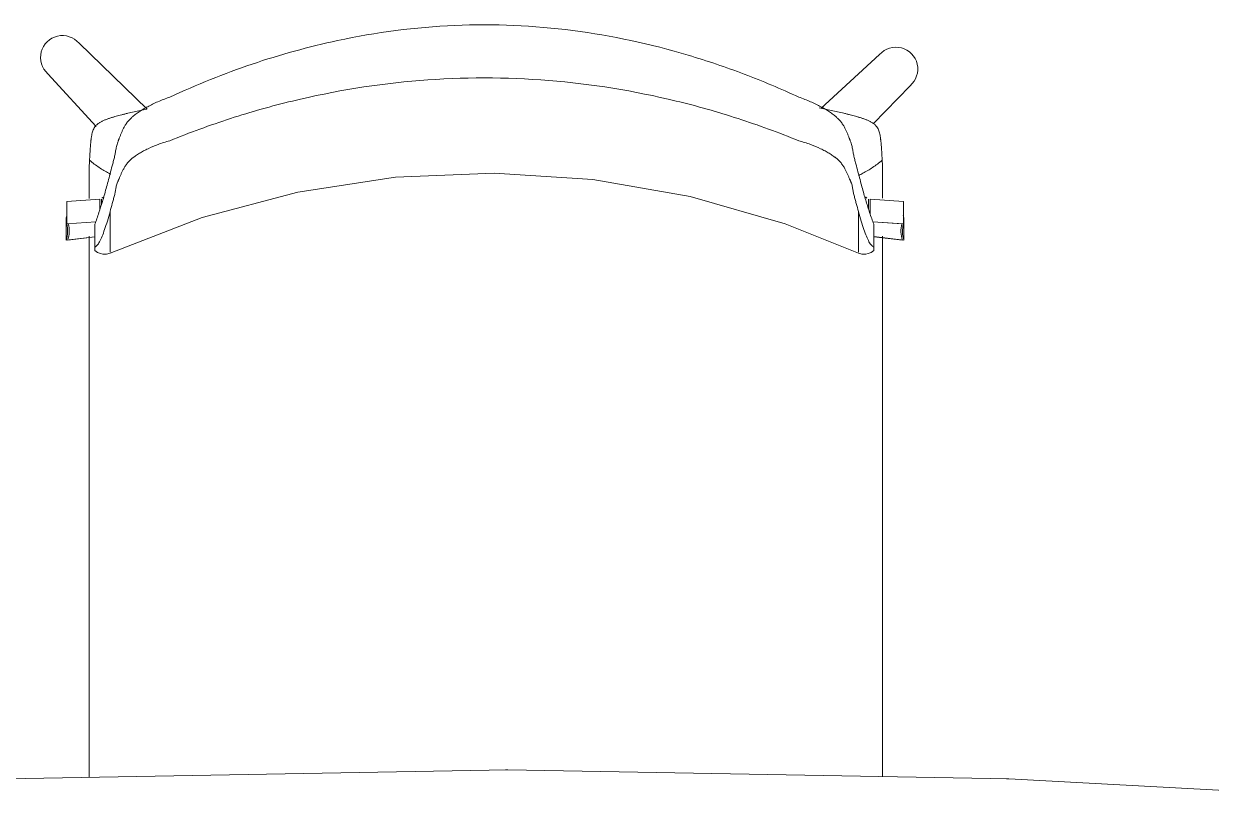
# Model space of a CAD drawing. Header units: millimetres. Extents: x 90978 to 295199, y -4084 to 97293.
# Drawn here: x 170091 to 170802, y 21923 to 22391 of the extents above; entities that cross this region are included whole.
import ezdxf

# ---------------------------------------------------------------- set-up
doc = ezdxf.new("R2010")
doc.units = ezdxf.units.MM
doc.header["$MEASUREMENT"] = 0
doc.layers.get('0').update_dxf_attribs({"linetype": 'CONTINUOUS'})
for name, color, linetype, lineweight in [('A-DETL-THIN', 8, 'CONTINUOUS', 9), ('G-IMPT', 8, 'CONTINUOUS', 9), ('I-FURN', 8, 'CONTINUOUS', 9)]:
    doc.layers.add(name, color=color, linetype=linetype, lineweight=lineweight)

# ---------------------------------------------------------------- blocks, each defined once
blk = doc.blocks.new('Synergy Type 3 - Desk Type 3_dwg_Family - 580997-310579-_3D_-768211-Level 0')
at = {"layer": 'G-IMPT'}
for p, q in [((258.94, 1140.49), (258.92, 1141.99)), ((237.07, 541.41), (253.47, 840.75)), ((253.47, 840.75), (253.5, 842.25))]:
    blk.add_line(p, q, dxfattribs=at)

msp = doc.modelspace()

# ---------------------------------------------------------------- linework, layer by layer
at = {"layer": 'A-DETL-THIN'}
for p, q in [((170381.08, 21945), (170081.35, 21939.53)), ((170680.82, 21939.53), (170381.08, 21945)), ((170980.16, 21923.13), (170680.82, 21939.53))]:
    msp.add_line(p, q, dxfattribs=at)
at = {"layer": 'I-FURN'}
for p, q in [((170165.18, 22340.07), (170124.52, 22379.51)), ((170603.5, 22372.82), (170568.39, 22340.58)), ((170105.8, 22361.3), (170134.79, 22329.76)), ((170599.59, 22331.31), (170621.71, 22354.1)), ((170255.33, 22290.4), (170313.77, 22299.33)), ((170313.77, 22299.33), (170372.85, 22301.89)), ((170372.85, 22301.89), (170431.86, 22298.06)), ((170431.86, 22298.06), (170490.1, 22287.87)), ((170198.21, 22275.21), (170255.33, 22290.4)), ((170117.1, 22284.81), (170137.01, 22286.17)), ((170117.1, 22271.47), (170117.1, 22284.81)), ((170137.01, 22286.17), (170137.01, 22280.26)), ((170137.96, 22286.2), (170137.96, 22283.18)), ((170490.1, 22287.87), (170546.9, 22271.44)), ((170596.89, 22280.26), (170596.89, 22286.17)), ((170597.84, 22286.2), (170617.75, 22284.83)), ((170597.84, 22277.36), (170597.84, 22286.2)), ((170617.75, 22284.83), (170617.75, 22271.5)), ((170116.78, 22275.09), (170116.78, 22261.75)), ((170143.07, 22253.94), (170198.21, 22275.21)), ((170618.07, 22261.78), (170618.07, 22275.12)), ((170134.46, 22272.66), (170117.1, 22271.47)), ((170133.95, 22257.58), (170133.95, 22271.22)), ((170546.9, 22271.44), (170590.83, 22253.94)), ((170617.75, 22271.5), (170599.4, 22272.76)), ((170616.8, 22271.47), (170599.44, 22272.66)), ((170599.95, 22257.58), (170599.95, 22271.22)), ((170116.78, 22261.75), (170133.95, 22263.82)), ((170117.73, 22261.78), (170133.95, 22263.73)), ((170599.95, 22263.96), (170618.07, 22261.78)), ((170599.95, 22263.82), (170617.12, 22261.75)), ((170133.95, 22255.51), (170135.5, 22254.43)), ((170135.5, 22254.43), (170137.23, 22253.69)), ((170137.23, 22253.69), (170138.71, 22253.38)), ((170138.71, 22253.38), (170140.99, 22253.39)), ((170140.99, 22253.39), (170143.07, 22253.94)), ((170592.91, 22253.39), (170590.83, 22253.94)), ((170595.19, 22253.38), (170592.91, 22253.39)), ((170596.66, 22253.69), (170595.19, 22253.38)), ((170598.4, 22254.43), (170596.66, 22253.69)), ((170599.95, 22255.51), (170598.4, 22254.43))]:
    msp.add_line(p, q, dxfattribs=at)
for centre, start, end in [((170114.55, 22371.03), 40.41756, 228.03379), ((170613.23, 22364.06), 310.39413, 138.01036)]:
    msp.add_arc(centre, 13.09, start, end, dxfattribs=at)
for centre, start_param, end_param in [((170100.28, 22280.48), 5.960696, 6.044337), ((170634.57, 22280.51), 3.380441, 3.464082), ((170100.28, 22267.15), 5.960696, 6.540192), ((170101.23, 22267.18), 5.960696, 6.540192), ((170633.62, 22267.15), 2.884586, 3.464082), ((170634.57, 22267.18), 2.884586, 3.464082)]:
    msp.add_ellipse(centre, major_axis=(17.39, 0), ratio=0.978487, start_param=start_param, end_param=end_param, dxfattribs=at)
for points, knots in [([(170178.81, 22347.32), (170194.88, 22354.79), (170227.73, 22367.96), (170284.65, 22383.74), (170349.18, 22392.24), (170420.14, 22389.09), (170477.94, 22376.59), (170522.66, 22361.46), (170544.38, 22352.3), (170555.09, 22347.32)], [-1, -1, -1, -1, -0.863636, -0.727273, -0.545455, -0.363636, -0.181818, -0.090909, 0, 0, 0, 0]), ([(170555.09, 22321.24), (170543.15, 22326.11), (170518.99, 22334.92), (170469.4, 22348.97), (170405.7, 22359.33), (170328.21, 22359.33), (170264.5, 22348.97), (170214.92, 22334.93), (170190.75, 22326.11), (170178.81, 22321.24)], [-1, -1, -1, -1, -0.9, -0.8, -0.6, -0.4, -0.2, -0.1, 0, 0, 0, 0]), ([(170136.39, 22278.36), (170137.07, 22280.24), (170138.12, 22283.47), (170139.57, 22288.5), (170140.69, 22292.58), (170141.84, 22296.82), (170143.02, 22301.31), (170144.1, 22305.35), (170144.98, 22308.7), (170145.55, 22310.85), (170145.94, 22312.56), (170146.25, 22314.25), (170146.53, 22315.94), (170146.88, 22317.69), (170147.22, 22319.04), (170147.59, 22320.21), (170147.9, 22321.06), (170148.1, 22321.55), (170148.26, 22321.92), (170148.42, 22322.3), (170148.63, 22322.82), (170149, 22323.72), (170149.51, 22325.06), (170150.18, 22326.71), (170150.94, 22328.4), (170151.86, 22330.11), (170152.99, 22331.84), (170154.15, 22333.26), (170155.1, 22334.25), (170155.69, 22334.8), (170156.15, 22335.22), (170156.63, 22335.63), (170157.29, 22336.17), (170158.5, 22337.13), (170160.37, 22338.47), (170162.84, 22340.05), (170166.45, 22342.11), (170171.56, 22344.58), (170176.29, 22346.43), (170178.81, 22347.32)], [0, 0, 0, 0, 0.142857, 0.214286, 0.285714, 0.357143, 0.428571, 0.5, 0.535714, 0.571429, 0.589286, 0.607143, 0.642857, 0.660714, 0.678571, 0.696429, 0.705357, 0.709821, 0.714286, 0.71875, 0.723214, 0.732143, 0.75, 0.767857, 0.785714, 0.803571, 0.821429, 0.839286, 0.848214, 0.852679, 0.857143, 0.861607, 0.866071, 0.875, 0.892857, 0.910714, 0.928571, 0.964286, 1, 1, 1, 1]), ([(170555.09, 22347.32), (170557.61, 22346.43), (170562.34, 22344.58), (170567.44, 22342.11), (170571.06, 22340.05), (170573.53, 22338.47), (170575.4, 22337.13), (170576.61, 22336.17), (170577.27, 22335.63), (170577.75, 22335.22), (170578.21, 22334.8), (170578.8, 22334.25), (170579.75, 22333.26), (170580.91, 22331.84), (170582.04, 22330.11), (170582.96, 22328.4), (170583.72, 22326.71), (170584.39, 22325.06), (170584.9, 22323.72), (170585.27, 22322.82), (170585.48, 22322.3), (170585.64, 22321.92), (170585.8, 22321.55), (170586, 22321.06), (170586.31, 22320.21), (170586.68, 22319.04), (170587.02, 22317.69), (170587.37, 22315.94), (170587.65, 22314.25), (170587.96, 22312.56), (170588.25, 22311.28), (170588.59, 22309.99), (170589.02, 22308.29), (170589.8, 22305.35), (170590.87, 22301.31), (170592.06, 22296.82), (170593.21, 22292.58), (170594.33, 22288.5), (170595.42, 22284.73), (170596.48, 22281.32), (170597.17, 22279.3), (170597.51, 22278.36)], [0, 0, 0, 0, 0.035714, 0.071429, 0.089286, 0.107143, 0.125, 0.133929, 0.138393, 0.142857, 0.147321, 0.151786, 0.160714, 0.178571, 0.196429, 0.214286, 0.232143, 0.25, 0.267857, 0.276786, 0.28125, 0.285714, 0.290179, 0.294643, 0.303571, 0.321429, 0.339286, 0.357143, 0.392857, 0.410714, 0.428571, 0.446429, 0.464286, 0.5, 0.571429, 0.642857, 0.714286, 0.785714, 0.857143, 0.928571, 1, 1, 1, 1]), ([(170130.78, 22309.55), (170130.83, 22310.63), (170130.93, 22312.29), (170131.05, 22314.23), (170131.12, 22315.33), (170131.17, 22316.16), (170131.23, 22316.95), (170131.3, 22317.96), (170131.4, 22319.18), (170131.51, 22320.41), (170131.6, 22321.3), (170131.66, 22321.82), (170131.71, 22322.21), (170131.76, 22322.6), (170131.83, 22323.12), (170131.96, 22324), (170132.17, 22325.2), (170132.51, 22326.55), (170132.93, 22327.77), (170133.56, 22328.99), (170134.47, 22330.17), (170135.43, 22331.08), (170136.31, 22331.73), (170136.98, 22332.17), (170137.67, 22332.56), (170138.66, 22333.07), (170139.97, 22333.65), (170141.66, 22334.29), (170143.44, 22334.89), (170145.17, 22335.42), (170146.76, 22335.88), (170148.31, 22336.3), (170149.99, 22336.74), (170151.82, 22337.2), (170154.29, 22337.8), (170158.72, 22338.82), (170162.47, 22339.64), (170164.81, 22340.13)], [0, 0, 0, 0, 0.0625, 0.09375, 0.109375, 0.125, 0.140625, 0.15625, 0.1875, 0.21875, 0.234375, 0.242188, 0.25, 0.257812, 0.265625, 0.28125, 0.3125, 0.34375, 0.375, 0.40625, 0.4375, 0.46875, 0.484375, 0.5, 0.515625, 0.53125, 0.5625, 0.59375, 0.625, 0.65625, 0.6875, 0.71875, 0.75, 0.78125, 0.8125, 0.875, 1, 1, 1, 1]), ([(170570.99, 22340.13), (170573.33, 22339.64), (170577.08, 22338.82), (170581.51, 22337.8), (170583.98, 22337.2), (170585.81, 22336.74), (170587.49, 22336.3), (170589.04, 22335.88), (170590.63, 22335.42), (170592.36, 22334.89), (170594.15, 22334.29), (170595.83, 22333.65), (170597.14, 22333.07), (170598.13, 22332.56), (170598.82, 22332.17), (170599.49, 22331.73), (170600.37, 22331.08), (170601.34, 22330.17), (170602.24, 22328.99), (170602.87, 22327.77), (170603.3, 22326.55), (170603.63, 22325.2), (170603.85, 22324), (170603.98, 22323.12), (170604.04, 22322.6), (170604.09, 22322.21), (170604.14, 22321.82), (170604.2, 22321.3), (170604.29, 22320.41), (170604.4, 22319.18), (170604.5, 22317.96), (170604.58, 22316.95), (170604.63, 22316.16), (170604.69, 22315.33), (170604.76, 22314.23), (170604.87, 22312.29), (170604.97, 22310.63), (170605.03, 22309.55)], [0, 0, 0, 0, 0.125, 0.1875, 0.21875, 0.25, 0.28125, 0.3125, 0.34375, 0.375, 0.40625, 0.4375, 0.46875, 0.484375, 0.5, 0.515625, 0.53125, 0.5625, 0.59375, 0.625, 0.65625, 0.6875, 0.71875, 0.734375, 0.742188, 0.75, 0.757812, 0.765625, 0.78125, 0.8125, 0.84375, 0.859375, 0.875, 0.890625, 0.90625, 0.9375, 1, 1, 1, 1]), ([(170178.81, 22321.24), (170176.33, 22320.54), (170171.67, 22319.04), (170166.62, 22316.93), (170163.03, 22315.12), (170160.57, 22313.71), (170158.7, 22312.49), (170157.49, 22311.61), (170156.82, 22311.11), (170156.34, 22310.73), (170155.87, 22310.34), (170155.28, 22309.82), (170154.31, 22308.88), (170153.12, 22307.49), (170151.94, 22305.78), (170150.96, 22304.07), (170150.14, 22302.38), (170149.42, 22300.75), (170148.87, 22299.45), (170148.49, 22298.59), (170148.28, 22298.11), (170148.11, 22297.75), (170147.95, 22297.41), (170147.75, 22296.96), (170147.43, 22296.19), (170147.08, 22295.16), (170146.77, 22293.99), (170146.46, 22292.5), (170146.23, 22291.06), (170145.96, 22289.57), (170145.68, 22288.4), (170145.35, 22287.2), (170144.93, 22285.61), (170144.18, 22282.82), (170143.51, 22280.46), (170143.07, 22278.89)], [0, 0, 0, 0, 0.0625, 0.125, 0.15625, 0.1875, 0.21875, 0.234375, 0.242188, 0.25, 0.257812, 0.265625, 0.28125, 0.3125, 0.34375, 0.375, 0.40625, 0.4375, 0.46875, 0.484375, 0.492188, 0.5, 0.507812, 0.515625, 0.53125, 0.5625, 0.59375, 0.625, 0.6875, 0.71875, 0.75, 0.78125, 0.8125, 0.875, 1, 1, 1, 1]), ([(170590.83, 22278.89), (170590.38, 22280.46), (170589.72, 22282.82), (170588.97, 22285.61), (170588.54, 22287.2), (170588.22, 22288.4), (170587.94, 22289.57), (170587.67, 22291.06), (170587.44, 22292.5), (170587.13, 22293.99), (170586.82, 22295.16), (170586.46, 22296.19), (170586.15, 22296.96), (170585.95, 22297.41), (170585.79, 22297.75), (170585.62, 22298.11), (170585.41, 22298.59), (170585.03, 22299.45), (170584.48, 22300.75), (170583.76, 22302.38), (170582.94, 22304.07), (170581.96, 22305.78), (170580.78, 22307.49), (170579.59, 22308.88), (170578.62, 22309.82), (170578.03, 22310.34), (170577.56, 22310.73), (170577.08, 22311.11), (170576.41, 22311.61), (170575.2, 22312.49), (170573.33, 22313.71), (170570.87, 22315.12), (170567.28, 22316.93), (170562.22, 22319.04), (170557.57, 22320.54), (170555.09, 22321.24)], [0, 0, 0, 0, 0.125, 0.1875, 0.21875, 0.25, 0.28125, 0.3125, 0.375, 0.40625, 0.4375, 0.46875, 0.484375, 0.492188, 0.5, 0.507812, 0.515625, 0.53125, 0.5625, 0.59375, 0.625, 0.65625, 0.6875, 0.71875, 0.734375, 0.742188, 0.75, 0.757812, 0.765625, 0.78125, 0.8125, 0.84375, 0.875, 0.9375, 1, 1, 1, 1]), ([(170130.78, 22309.55), (170132.65, 22307.95), (170136.46, 22305.11), (170140.72, 22302.56), (170143.07, 22301.38), (170143.43, 22301.21)], [0, 0, 0, 0, 0.02777778, 0.05555556, 0.06066679, 0.06066679, 0.06066679, 0.06066679]), ([(170590.91, 22300.52), (170591.76, 22300.91), (170594.6, 22302.27), (170599.34, 22305.11), (170603.15, 22307.95), (170605.03, 22309.55)], [0.93252965, 0.93252965, 0.93252965, 0.93252965, 0.94444444, 0.97222222, 1, 1, 1, 1]), ([(170143.07, 22254.6), (170143.07, 22254.86), (170143.07, 22255.51), (170143.07, 22257.5), (170143.07, 22261.4), (170143.07, 22268.61), (170143.07, 22275.14), (170143.07, 22278.89)], [0.4444444, 0.4444444, 0.4444444, 0.4444444, 0.5138889, 0.5833333, 0.7222222, 0.8611111, 1, 1, 1, 1]), ([(170590.83, 22278.89), (170590.83, 22275.89), (170590.83, 22270.52), (170590.83, 22264.13), (170590.83, 22259.38), (170590.83, 22256.73), (170590.83, 22255.3), (170590.83, 22254.81), (170590.83, 22254.6)], [0, 0, 0, 0, 0.1111111, 0.2222222, 0.3333333, 0.4444444, 0.5, 0.5555556, 0.5555556, 0.5555556, 0.5555556]), ([(170130.57, 21940.49), (170130.57, 21942.51), (170130.57, 21949.44), (170130.57, 21961.23), (170130.57, 21975.84), (170130.57, 21988.17), (170130.57, 21998.16), (170130.57, 22005.78), (170130.57, 22013.41), (170130.57, 22023.48), (170130.57, 22035.97), (170130.57, 22048.42), (170130.57, 22058.46), (170130.57, 22066.08), (170130.57, 22073.73), (170130.57, 22083.81), (170130.57, 22096.32), (170130.57, 22111.28), (170130.57, 22126.45), (170130.57, 22141.59), (170130.57, 22156.47), (170130.57, 22168.92), (170130.57, 22178.95), (170130.57, 22186.58), (170130.57, 22194.16), (170130.57, 22204.06), (170130.57, 22216.3), (170130.57, 22228.66), (170130.57, 22238.77), (170130.57, 22246.5), (170130.57, 22254.3), (170130.57, 22260.14), (170130.57, 22263.42), (170130.57, 22264.12)], [-0.8717754, -0.8717754, -0.8717754, -0.8717754, -0.8571429, -0.8214286, -0.7857143, -0.75, -0.7321429, -0.7142857, -0.6964286, -0.6785714, -0.6428571, -0.6071429, -0.5892857, -0.5714286, -0.5535714, -0.5357143, -0.5, -0.4642857, -0.4285714, -0.3928571, -0.3571429, -0.3214286, -0.3035714, -0.2857143, -0.2678571, -0.25, -0.2142857, -0.1785714, -0.1607143, -0.1428571, -0.125, -0.1071429, -0.1022726, -0.1022726, -0.1022726, -0.1022726]), ([(170605.23, 22264.04), (170605.23, 22263.59), (170605.23, 22258.06), (170605.23, 22247.26), (170605.23, 22231.85), (170605.23, 22216.78), (170605.23, 22204.29), (170605.23, 22194.22), (170605.23, 22186.56), (170605.23, 22178.88), (170605.23, 22168.79), (170605.23, 22156.31), (170605.23, 22143.88), (170605.23, 22133.88), (170605.23, 22126.31), (170605.23, 22118.74), (170605.23, 22108.78), (170605.23, 22096.44), (170605.23, 22084.07), (170605.23, 22074.05), (170605.23, 22066.42), (170605.23, 22058.77), (170605.23, 22048.68), (170605.23, 22036.1), (170605.23, 22020.98), (170605.23, 22005.63), (170605.23, 21990.41), (170605.23, 21975.57), (170605.23, 21960.91), (170605.23, 21949.37), (170605.23, 21942.71), (170605.23, 21940.95)], [-0.896036, -0.896036, -0.896036, -0.896036, -0.8928571, -0.8571429, -0.8214286, -0.7857143, -0.75, -0.7321429, -0.7142857, -0.6964286, -0.6785714, -0.6428571, -0.6071429, -0.5892857, -0.5714286, -0.5535714, -0.5357143, -0.5, -0.4642857, -0.4464286, -0.4285714, -0.4107143, -0.3928571, -0.3571429, -0.3214286, -0.2857143, -0.25, -0.2142857, -0.1785714, -0.1428571, -0.1300635, -0.1300635, -0.1300635, -0.1300635]), ([(170133.95, 22257.58), (170133.95, 22257.03), (170133.95, 22256.21), (170133.95, 22255.54), (170133.95, 22255.44), (170133.95, 22256.07), (170133.95, 22256.85), (170133.95, 22257.22)], [0, 0, 0, 0, 0.125, 0.25, 0.375, 0.5, 0.5828112, 0.5828112, 0.5828112, 0.5828112]), ([(170599.95, 22257.22), (170599.95, 22256.84), (170599.95, 22256.06), (170599.95, 22255.44), (170599.95, 22255.54), (170599.95, 22256.21), (170599.95, 22257.03), (170599.95, 22257.58)], [0.4162183, 0.4162183, 0.4162183, 0.4162183, 0.5, 0.625, 0.75, 0.875, 1, 1, 1, 1])]:
    msp.add_open_spline(points, degree=3, knots=knots, dxfattribs=at)
for points in [[(170570.99, 22340.13), (170569.77, 22340.37), (170568.55, 22340.6), (170567.33, 22340.83)], [(170567.39, 22340.82), (170568.59, 22340.59), (170569.79, 22340.36), (170570.99, 22340.13)], [(170130.57, 22305.7), (170130.6, 22306.34), (170130.67, 22307.63), (170130.74, 22308.91), (170130.78, 22309.55)], [(170130.57, 22286.73), (170130.57, 22293.24), (170130.57, 22299.56), (170130.57, 22305.7)], [(170605.03, 22309.55), (170605.06, 22308.91), (170605.13, 22307.63), (170605.2, 22306.34), (170605.23, 22305.7)], [(170605.23, 22305.7), (170605.23, 22299.59), (170605.23, 22293.29), (170605.23, 22286.78)], [(170139.29, 22287.76), (170138.89, 22287.49), (170138.49, 22287.23), (170138.13, 22286.96)], [(170595.77, 22286.96), (170595.4, 22287.23), (170595.01, 22287.5), (170594.61, 22287.76)], [(170143.07, 22278.89), (170142.53, 22276.86), (170141.44, 22273.04), (170139.79, 22268.09), (170138.26, 22263.88), (170136.79, 22260.62), (170135.29, 22258.49), (170134.38, 22257.77), (170133.95, 22257.58)], [(170133.95, 22271.22), (170134.34, 22272.3), (170135.15, 22274.56), (170135.98, 22277.04), (170136.39, 22278.36)], [(170599.95, 22257.58), (170599.52, 22257.77), (170598.61, 22258.49), (170597.11, 22260.62), (170595.63, 22263.88), (170594.11, 22268.09), (170592.46, 22273.04), (170591.37, 22276.86), (170590.83, 22278.89)], [(170597.51, 22278.36), (170597.92, 22277.04), (170598.75, 22274.56), (170599.56, 22272.3), (170599.95, 22271.22)]]:
    msp.add_open_spline(points, degree=3, dxfattribs=at)

# ---------------------------------------------------------------- block references
at = {"rotation": 90.00000000000007}
msp.add_blockref('Synergy Type 3 - Desk Type 3_dwg_Family - 580997-310579-_3D_-768211-Level 0', (171521.57, 21686.06), dxfattribs=at)
msp.add_blockref('Synergy Type 3 - Desk Type 3_dwg_Family - 580997-310579-_3D_-768211-Level 0', (171521.57, 21686.06), dxfattribs=at)

doc.saveas('drawing.dxf')
